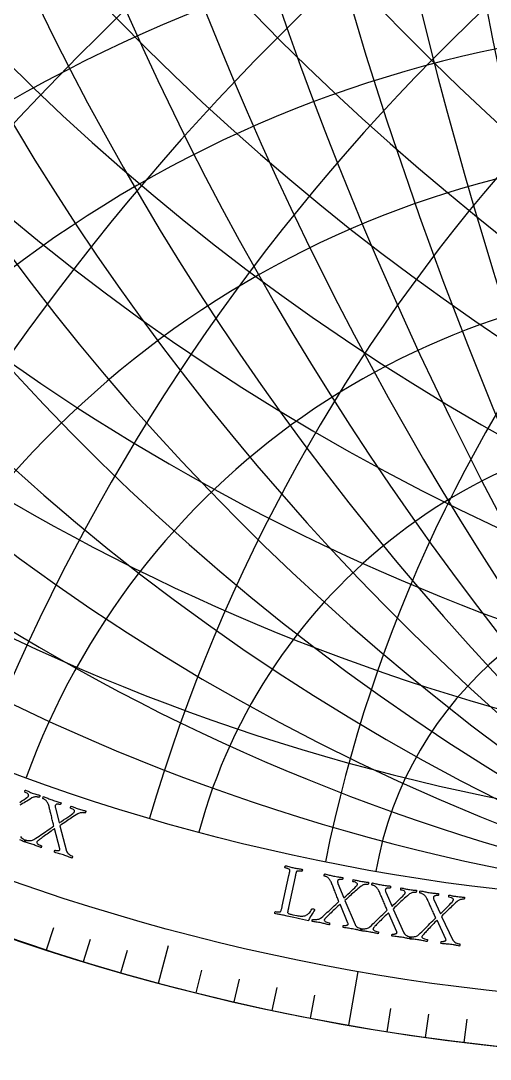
# Model space of a CAD drawing. Header units: millimetres. Extents: x -93 to 93, y -93 to 104.
# Drawn here: x -29.65 to -10.2, y -92.5 to -49.5 of the extents above; entities that cross this region are included whole.
import ezdxf

# ---------------------------------------------------------------- set-up
doc = ezdxf.new("R2010")
doc.units = ezdxf.units.MM
for name, color, linetype in [('CUT_OUTER', 1, 'Continuous'), ('ENGRAVE', 7, 'Continuous'), ('ENGRAVE_FINE', 8, 'Continuous'), ('TEXT', 5, 'Continuous')]:
    doc.layers.add(name, color=color, linetype=linetype)

msp = doc.modelspace()

# ---------------------------------------------------------------- linework, layer by layer
at = {"layer": 'CUT_OUTER'}
msp.add_arc((-0.00016163451268817473, -0.00020839108152426208), 92.4997916090597, 179.65828225975352, 0.2435267392302194, dxfattribs=at)
at = {"layer": 'ENGRAVE'}
for points in [[(-23.9408, -89.3481), (-23.5218, -87.7845)], [(-16.0625, -91.0947), (-15.6689, -88.8629)]]:
    msp.add_lwpolyline(points, dxfattribs=at)
for radius in [92.5, 90.23375, 86.025, 86.025]:
    msp.add_circle((0, 0), radius, dxfattribs=at)
for centre, radius, start, end in [((15.168528515445656, 0), 87.35207428747118, 99.99999983752946, 260.00000016247054), ((31.310539402750127, 0), 91.5458928772404, 109.99999992129074, 250.00000007870926), ((49.66655690703753, -1.624501599083876e-14), 99.33311381407509, 119.99999995038047, 240.00000004961953), ((72.18354577202557, 7.806927275901396e-15), 112.29766206480932, 129.9999999658587, 230.0000000341413), ((102.5206028029169, -0), 133.83114220566696, 139.99999997596137, 220.00000002403863), ((148.99967072111275, 2.109784916152207e-15), 172.05000000000007, 149.99999998346016, 210.00000001653984), ((236.35174500858386, -1.7136434653381925e-14), 251.52027352402956, 159.99999998957287, 200.00000001042713), ((-4.817300315426914e-15, -133.83114220566696), 102.5206028029169, 49.99999997596137, 130.00000002403863), ((-4.7237309006349184e-15, -112.29766206480932), 72.18354577202557, 39.999999965858706, 140.0000000341413), ((-0, -99.33311381407499), 49.66655690703743, 29.99999995038047, 150.00000004961953), ((-0, -91.54589287724038), 31.310539402750102, 19.999999921290737, 160.00000007870926), ((-0, -87.35207428747128), 15.168528515445757, 9.999999837529913, 170.0000001624701)]:
    msp.add_arc(centre, radius, start, end, dxfattribs=at)
at = {"layer": 'ENGRAVE_FINE'}
for points in [[(-28.5841, -87.9727), (-28.2839, -87.049)], [(-27.0444, -88.4582), (-26.7604, -87.5294)], [(-25.4965, -88.9167), (-25.2287, -87.9831)], [(-22.3778, -89.7524), (-22.1428, -88.81)], [(-20.808, -90.1292), (-20.5895, -89.1829)], [(-19.2318, -90.4787), (-19.0299, -89.5286)], [(-17.6498, -90.8005), (-17.4645, -89.8471)], [(-14.4702, -91.3612), (-14.3183, -90.4019)], [(-12.8735, -91.5998), (-12.7383, -90.638)], [(-11.2729, -91.8105), (-11.1545, -90.8465)]]:
    msp.add_lwpolyline(points, dxfattribs=at)
for centre, radius, start, end in [((7.52621227981759, 0), 86.35360152466644, 94.99999967255303, 265.00000032744697), ((23.05032927888738, 0), 89.05963341977744, 104.99999989308458, 255.00000010691542), ((40.114116292783706, 0), 94.91808547874831, 114.99999993856432, 245.00000006143568), ((60.23535347449024, 9.75772329238978e-15), 105.01713399820423, 124.99999995908661, 235.0000000409134), ((86.02499999999996, -1.1723341796468616e-14), 121.65772170314547, 134.99999997135205, 225.00000002864795), ((122.85643227999066, -8.581897466331998e-15), 149.98001059330522, 144.9999999799404, 215.0000000200596), ((184.48120783683476, 3.968188271997002e-15), 203.55249119069367, 154.99999998664111, 205.00000001335889), ((321.0496707211125, 1.2920018870628593e-14), 332.3750768260682, 164.99999999232364, 195.00000000767636), ((-6.897616614894542, -3.0111054971237197), 86.35360152466649, 298.5833330058865, 108.58333366078), ((-13.901640084243787, -6.068662150098609), 87.35207428747132, 303.5833331708634, 103.58333349580312), ((-21.125146129507776, -9.222032361257194), 89.05963341977743, 308.58333322641806, 98.58333344024845), ((6.897616614894488, 3.0111054971236766), 86.35360152466643, 118.58333300588606, 288.58333366078045), ((13.901640084243802, 6.068662150098621), 87.35207428747135, 123.5833331708634, 283.5833334958031), ((21.12514612950774, 9.22203236125717), 89.0596334197774, 128.58333322641806, 278.5833334402489), ((28.695456462856022, 12.526797518899356), 91.54589287724042, 133.58333325462377, 273.58333341204275), ((36.76375110690086, 16.04895418713696), 94.9180854787483, 138.5833332718978, 268.58333339476917), ((45.518363738590764, 19.870718093751716), 99.33311381407516, 143.58333328371396, 263.583333382953), ((55.2044454079305, 24.09910818681059), 105.01713399820419, 148.58333329241964, 258.5833333742469), ((66.15471450018525, 28.87937031206012), 112.29766206480939, 153.5833332991922, 253.58333336747432), ((78.84011867264003, 34.417093321256196), 121.65772170314563, 158.58333330468554, 248.58333336198098), ((93.95799466867241, 41.016694612257176), 133.8311422056669, 163.58333330929486, 243.58333335737166), ((112.59535833364276, 49.15270322460947), 149.9800105933053, 168.5833333132739, 238.58333335339262), ((136.55509121577236, 59.612154281255215), 172.05000000000027, 173.58333331679364, 233.58333334987333), ((169.07318010727076, 73.80769481125694), 203.55249119069325, 178.5833333199746, 228.58333334669192), ((-28.695456462855894, -12.526797518899333), 91.54589287724029, 313.58333325462377, 93.58333341204275), ((-216.61144580020107, -94.5601867434138), 251.52027352402973, 3.5833333229063555, 43.58333334376016), ((-169.07318010727133, -73.80769481125716), 203.55249119069384, 358.5833333199746, 48.583333346691916), ((-136.55509121577225, -59.61215428125522), 172.05000000000015, 353.58333331679364, 53.58333334987333), ((-112.59535833364265, -49.15270322460939), 149.98001059330514, 348.5833333132739, 58.58333335339262), ((-93.95799466867234, -41.01669461225713), 133.83114220566682, 343.58333330929486, 63.58333335737166), ((-78.84011867263983, -34.41709332125613), 121.65772170314541, 338.58333330468554, 68.58333336198143), ((-66.1547145001852, -28.879370312060082), 112.29766206480932, 333.5833332991922, 73.58333336747432), ((-55.204445407930365, -24.099108186810522), 105.01713399820405, 328.58333329241964, 78.58333337424688), ((-45.518363738590594, -19.87071809375166), 99.333113814075, 323.5833332837135, 83.58333338295301), ((-36.7637511069009, -16.04895418713698), 94.91808547874834, 318.5833332718978, 88.58333339476917), ((216.61144580020022, 94.56018674341345), 251.52027352402882, 183.58333332290636, 223.58333334376016), ((294.23532856105226, 128.4463409237675), 332.3750768260687, 188.58333332565712, 218.5833333410094), ((447.12453168464526, 195.18903563692598), 495.3982308124308, 193.58333332828192, 213.5833333383846), ((901.1466799841849, 393.38917677097555), 987.0261819587486, 198.58333333082714, 208.58333333583982), ((-901.1466799841866, -393.3891767709763), 987.0261819587504, 18.583333330827145, 28.583333335839825), ((-447.1245316846461, -195.18903563692638), 495.3982308124318, 13.583333328281924, 33.58333333838459), ((-294.23532856105163, -128.44634092376725), 332.3750768260681, 8.583333325657122, 38.58333334100939), ((132.97743721920935, -304.61482709439184), 321.0496707211129, 98.58333332565712, 128.5833333410094), ((100.62884889351226, -230.5130858844444), 236.3517450085837, 93.58333332290636, 133.58333334376016), ((81.43778070426364, -186.5516136191316), 184.48120783683495, 88.5833333199746, 138.58333334669192), ((68.83418664251226, -157.68023734527978), 148.99967072111264, 83.58333331679364, 143.58333334987333), ((60.00437106553631, -137.45355226620111), 122.85643227999033, 78.5833333132739, 148.58333335339262), ((53.5434921311566, -122.6534511315285), 102.52060280291698, 73.58333330929486, 153.58333335737166), ((48.673120152380925, -111.4967650859517), 86.02500000000002, 68.58333330468554, 158.58333336198143), ((44.92832449919704, -102.91846560708598), 72.18354577202547, 63.58333329919219, 163.58333336747478), ((-4.689336718587456e-15, -121.65772170314565), 86.02500000000015, 44.999999971352054, 135.00000002864795), ((42.0155129456211, -96.24601345049636), 60.23535347449023, 58.58333329241964, 168.58333337424688), ((-0, -105.0171339982043), 60.23535347449031, 34.99999995908661, 145.0000000409134), ((-0, -94.91808547874845), 40.11411629278385, 24.999999938564315, 155.00000006143568), ((-0, -89.05963341977746), 23.050329278887403, 14.999999893084578, 165.00000010691542)]:
    msp.add_arc(centre, radius, start, end, dxfattribs=at)
at = {"layer": 'TEXT'}
for points in [[(-29.6913, -81.8641), (-29.6041, -81.8076), (-29.5237, -81.7549), (-29.4544, -81.7076), (-29.3962, -81.6659), (-29.3492, -81.6298), (-29.3426, -81.6238), (-29.337, -81.6176), (-29.3322, -81.6109), (-29.3284, -81.604), (-29.3254, -81.5976), (-29.3231, -81.5926), (-29.3215, -81.589), (-29.3206, -81.5868), (-29.3189, -81.5753), (-29.3213, -81.5616), (-29.3279, -81.5455), (-29.3385, -81.5271), (-29.357, -81.5073), (-29.3872, -81.4871), (-29.4291, -81.4663), (-29.4827, -81.4451), (-29.4854, -81.4403), (-29.4857, -81.4319), (-29.4838, -81.42), (-29.4795, -81.4046), (-29.4741, -81.3887), (-29.4686, -81.3756), (-29.4631, -81.3652), (-29.4576, -81.3575), (-29.4178, -81.3752), (-29.3802, -81.3917), (-29.345, -81.4073), (-29.312, -81.4218), (-29.2793, -81.4357), (-29.2447, -81.4497), (-29.2083, -81.4637), (-29.17, -81.4777), (-29.1169, -81.4963), (-29.0679, -81.5126), (-29.023, -81.5265), (-28.9821, -81.5381), (-28.945, -81.5482), (-28.9113, -81.5574), (-28.881, -81.5659), (-28.8541, -81.5735), (-28.8539, -81.5815), (-28.8551, -81.5914), (-28.8576, -81.6034), (-28.8614, -81.6175), (-28.8666, -81.6312), (-28.8731, -81.6424), (-28.881, -81.651), (-28.8902, -81.6571), (-28.8983, -81.6548), (-28.9108, -81.6519), (-28.9279, -81.6484), (-28.9495, -81.6444), (-28.9743, -81.641), (-29.001, -81.6395), (-29.0295, -81.6397), (-29.0599, -81.6418), (-29.0912, -81.6465), (-29.1223, -81.6549), (-29.1533, -81.6668), (-29.1842, -81.6823), (-29.2592, -81.7278), (-29.3293, -81.7701), (-29.3944, -81.8091), (-29.4545, -81.845), (-29.5119, -81.8795), (-29.5689, -81.9145), (-29.6256, -81.95), (-29.6819, -81.9861)], [(-29.6538, -83.2844), (-29.6262, -83.3167), (-29.5915, -83.3465), (-29.5535, -83.3731), (-29.5161, -83.3956), (-29.4795, -83.4142), (-29.4435, -83.4288), (-29.4422, -83.4373), (-29.4431, -83.448), (-29.4463, -83.4608), (-29.4517, -83.4757), (-29.4577, -83.49), (-29.4627, -83.5009), (-29.4667, -83.5084), (-29.4697, -83.5126), (-29.5103, -83.495), (-29.548, -83.4787), (-29.5828, -83.4635), (-29.6147, -83.4496), (-29.6469, -83.436), (-29.6826, -83.4217)]]:
    msp.add_lwpolyline(points, dxfattribs=at)
for points in [[(-28.3463, -81.7646), (-28.2948, -81.7821), (-28.2454, -81.7983), (-28.1979, -81.8131), (-28.1525, -81.8266), (-28.1082, -81.8394), (-28.0644, -81.8523), (-28.0209, -81.8652), (-27.9779, -81.8782), (-27.9779, -81.8865), (-27.9796, -81.8975), (-27.9831, -81.9112), (-27.9883, -81.9276), (-27.9943, -81.9429), (-28.0003, -81.9533), (-28.0063, -81.9587), (-28.0121, -81.9592), (-28.0238, -81.9557), (-28.0383, -81.9523), (-28.0557, -81.9489), (-28.076, -81.9456), (-28.0976, -81.9432), (-28.1189, -81.9425), (-28.1401, -81.9435), (-28.161, -81.9463), (-28.18, -81.9518), (-28.1955, -81.9613), (-28.2075, -81.9747), (-28.2159, -81.992), (-28.2198, -82.0103), (-28.2201, -82.0328), (-28.217, -82.0593), (-28.2104, -82.09), (-28.0549, -82.7191), (-27.9616, -82.6546), (-27.8708, -82.592), (-27.7825, -82.5315), (-27.6966, -82.473), (-27.6174, -82.4184), (-27.5492, -82.3695), (-27.4921, -82.3265), (-27.4458, -82.2893), (-27.4394, -82.2832), (-27.4339, -82.2767), (-27.4293, -82.27), (-27.4257, -82.263), (-27.4228, -82.2565), (-27.4206, -82.2515), (-27.4191, -82.2478), (-27.4183, -82.2456), (-27.4169, -82.2341), (-27.4196, -82.2204), (-27.4265, -82.2045), (-27.4375, -82.1864), (-27.4565, -82.167), (-27.4872, -82.1475), (-27.5295, -82.1277), (-27.5836, -82.1077), (-27.5864, -82.1029), (-27.587, -82.0946), (-27.5853, -82.0827), (-27.5814, -82.0671), (-27.5763, -82.0512), (-27.5712, -82.0379), (-27.5659, -82.0274), (-27.5606, -82.0196), (-27.5203, -82.0363), (-27.4824, -82.052), (-27.4468, -82.0667), (-27.4135, -82.0804), (-27.3805, -82.0936), (-27.3456, -82.1068), (-27.3088, -82.12), (-27.2703, -82.1331), (-27.2168, -82.1504), (-27.1674, -82.1655), (-27.1221, -82.1784), (-27.081, -82.1891), (-27.0437, -82.1983), (-27.0098, -82.2067), (-26.9793, -82.2145), (-26.9522, -82.2215), (-26.9518, -82.2295), (-26.9528, -82.2395), (-26.955, -82.2515), (-26.9585, -82.2656), (-26.9634, -82.2795), (-26.9696, -82.2908), (-26.9773, -82.2996), (-26.9864, -82.3059), (-26.9945, -82.3038), (-27.0071, -82.3012), (-27.0243, -82.2981), (-27.046, -82.2946), (-27.0708, -82.2918), (-27.0975, -82.2909), (-27.126, -82.2918), (-27.1564, -82.2945), (-27.1876, -82.3), (-27.2185, -82.3091), (-27.2492, -82.3217), (-27.2797, -82.3379), (-27.3537, -82.3852), (-27.4227, -82.4291), (-27.4869, -82.4696), (-27.5462, -82.5068), (-27.6027, -82.5426), (-27.6589, -82.579), (-27.7147, -82.6158), (-27.7702, -82.6532), (-27.8279, -82.6926), (-27.8906, -82.7358), (-27.9583, -82.7826), (-28.031, -82.833), (-27.7473, -83.8794), (-27.7332, -83.9163), (-27.712, -83.9505), (-27.6836, -83.9821), (-27.6482, -84.0111), (-27.6096, -84.0368), (-27.5718, -84.0585), (-27.5347, -84.0762), (-27.4983, -84.09), (-27.4969, -84.0985), (-27.4976, -84.1092), (-27.5004, -84.122), (-27.5055, -84.1371), (-27.5111, -84.1515), (-27.5158, -84.1625), (-27.5197, -84.1701), (-27.5226, -84.1743), (-27.5636, -84.1577), (-27.6017, -84.1422), (-27.6368, -84.1279), (-27.669, -84.1148), (-27.7015, -84.1019), (-27.7376, -84.0885), (-27.7772, -84.0745), (-27.8203, -84.0599), (-27.8798, -84.0405), (-27.9355, -84.0229), (-27.9875, -84.0072), (-28.0358, -83.9932), (-28.0841, -83.9797), (-28.1365, -83.9649), (-28.1928, -83.949), (-28.2531, -83.932), (-28.2558, -83.9228), (-28.256, -83.9111), (-28.2538, -83.897), (-28.249, -83.8804), (-28.243, -83.8651), (-28.237, -83.8547), (-28.2311, -83.8493), (-28.2251, -83.8488), (-28.2145, -83.8518), (-28.2008, -83.8545), (-28.1839, -83.8571), (-28.1638, -83.8595), (-28.1422, -83.8611), (-28.1208, -83.8611), (-28.0994, -83.8597), (-28.0782, -83.8568), (-28.0592, -83.852), (-28.0443, -83.8446), (-28.0335, -83.8349), (-28.027, -83.8228), (-28.0262, -83.8194), (-28.0257, -83.8153), (-28.0257, -83.8105), (-28.026, -83.8049), (-28.0267, -83.7992), (-28.0277, -83.794), (-28.0292, -83.7893), (-28.031, -83.7851), (-28.243, -82.953), (-28.2912, -82.9859), (-28.3415, -83.0208), (-28.394, -83.0576), (-28.4487, -83.0963), (-28.5041, -83.1358), (-28.5588, -83.1749), (-28.6128, -83.2136), (-28.6661, -83.2519), (-28.7172, -83.2889), (-28.7647, -83.3239), (-28.8087, -83.3568), (-28.8491, -83.3876), (-28.8846, -83.4151), (-28.9139, -83.4381), (-28.9372, -83.4565), (-28.9543, -83.4705), (-28.9571, -83.4732), (-28.9606, -83.4766), (-28.9647, -83.4806), (-28.9694, -83.4852), (-28.9741, -83.4904), (-28.9782, -83.4962), (-28.9817, -83.5026), (-28.9846, -83.5097), (-28.986, -83.5239), (-28.9808, -83.5396), (-28.9691, -83.5571), (-28.9509, -83.5761), (-28.9245, -83.5961), (-28.8882, -83.6165), (-28.842, -83.6371), (-28.7859, -83.658), (-28.7844, -83.6666), (-28.7847, -83.6774), (-28.7868, -83.6906), (-28.7907, -83.706), (-28.7955, -83.7207), (-28.8, -83.7318), (-28.8043, -83.7392), (-28.8085, -83.743), (-28.8479, -83.7262), (-28.8878, -83.7094), (-28.9281, -83.6927), (-28.9689, -83.676), (-29.0097, -83.6597), (-29.0504, -83.644), (-29.0909, -83.629), (-29.1312, -83.6147), (-29.1858, -83.5959), (-29.2365, -83.5791), (-29.2833, -83.5643), (-29.3262, -83.5514), (-29.3676, -83.5395), (-29.4097, -83.5275), (-29.4527, -83.5153), (-29.4965, -83.5031), (-29.4958, -83.4939), (-29.4931, -83.4831), (-29.4885, -83.4707), (-29.4818, -83.4568), (-29.4747, -83.4436), (-29.4689, -83.4335), (-29.4645, -83.4265), (-29.4613, -83.4225), (-29.4521, -83.425), (-29.4362, -83.4284), (-29.4138, -83.4327), (-29.3848, -83.4378), (-29.3516, -83.4425), (-29.3165, -83.4453), (-29.2795, -83.4462), (-29.2406, -83.4453), (-29.2022, -83.4415), (-29.1668, -83.4334), (-29.1343, -83.4212), (-29.1047, -83.4049), (-29.0269, -83.3541), (-28.9527, -83.3052), (-28.8822, -83.2584), (-28.8154, -83.2136), (-28.7505, -83.1696), (-28.6858, -83.1254), (-28.6213, -83.0808), (-28.557, -83.036), (-28.4913, -82.9901), (-28.4229, -82.9425), (-28.3516, -82.8931), (-28.2776, -82.8419), (-28.2854, -82.8077), (-28.2944, -82.7695), (-28.3048, -82.7274), (-28.3165, -82.6812), (-28.3288, -82.6326), (-28.3412, -82.5829), (-28.3535, -82.5322), (-28.3659, -82.4804), (-28.3782, -82.429), (-28.3902, -82.3793), (-28.402, -82.3313), (-28.4135, -82.2851), (-28.4244, -82.2418), (-28.4342, -82.2025), (-28.4429, -82.1674), (-28.4506, -82.1364), (-28.4568, -82.111), (-28.4613, -82.0928), (-28.464, -82.082), (-28.4649, -82.0783), (-28.4753, -82.0339), (-28.4866, -81.9937), (-28.4988, -81.9577), (-28.5118, -81.9261), (-28.5264, -81.8967), (-28.5434, -81.8678), (-28.5628, -81.8392), (-28.5845, -81.8111), (-28.6003, -81.7933), (-28.6178, -81.7766), (-28.6373, -81.7612), (-28.6585, -81.747), (-28.6796, -81.7345), (-28.6984, -81.7243), (-28.7149, -81.7163), (-28.7291, -81.7106), (-28.7335, -81.7066), (-28.7347, -81.6987), (-28.733, -81.6868), (-28.7283, -81.6711), (-28.7219, -81.6551), (-28.715, -81.6425), (-28.7077, -81.6335), (-28.7, -81.6279), (-28.6502, -81.6471), (-28.6042, -81.6652), (-28.562, -81.6822), (-28.5238, -81.6979), (-28.4854, -81.7135), (-28.4431, -81.7298), (-28.3967, -81.7468), (-28.3463, -81.7646)], [(-18.5549, -86.2223), (-18.5556, -86.2258), (-18.5565, -86.23), (-18.5576, -86.235), (-18.5588, -86.2407), (-18.562, -86.2555), (-18.5657, -86.2725), (-18.5698, -86.2915), (-18.5743, -86.3127), (-18.5788, -86.3344), (-18.5827, -86.3553), (-18.586, -86.3754), (-18.5887, -86.3945), (-18.5903, -86.4114), (-18.5904, -86.4246), (-18.5888, -86.4341), (-18.5856, -86.44), (-18.5714, -86.4532), (-18.5551, -86.4646), (-18.5365, -86.4743), (-18.5158, -86.4823), (-18.4907, -86.4897), (-18.4591, -86.498), (-18.4211, -86.507), (-18.3766, -86.5168), (-18.2071, -86.5526), (-18.1626, -86.5606), (-18.1155, -86.5666), (-18.0657, -86.5705), (-18.0133, -86.5723), (-17.9619, -86.5711), (-17.9151, -86.5659), (-17.8729, -86.5567), (-17.8353, -86.5436), (-17.8036, -86.5273), (-17.772, -86.507), (-17.7406, -86.4827), (-17.7094, -86.4543), (-17.6784, -86.4207), (-17.6475, -86.3806), (-17.6166, -86.3342), (-17.5859, -86.2813), (-17.5793, -86.2742), (-17.5693, -86.2703), (-17.5559, -86.2694), (-17.5392, -86.2716), (-17.5141, -86.2779), (-17.494, -86.2856), (-17.479, -86.2946), (-17.4692, -86.305), (-17.5038, -86.3629), (-17.5398, -86.4225), (-17.5772, -86.4839), (-17.616, -86.5469), (-17.6528, -86.6088), (-17.6842, -86.6665), (-17.7101, -86.7202), (-17.7306, -86.7698), (-17.8524, -86.7444), (-17.9736, -86.7182), (-18.0942, -86.6911), (-18.2142, -86.6631), (-18.3379, -86.6343), (-18.4693, -86.6043), (-18.6086, -86.5733), (-18.7558, -86.5411), (-18.8069, -86.5303), (-18.8554, -86.5207), (-18.9014, -86.5122), (-18.9447, -86.5048), (-18.9872, -86.4976), (-19.0302, -86.4896), (-19.0739, -86.4809), (-19.1182, -86.4714), (-19.1219, -86.463), (-19.1234, -86.4526), (-19.1226, -86.4404), (-19.1196, -86.4262), (-19.1152, -86.4123), (-19.1103, -86.401), (-19.105, -86.3921), (-19.0993, -86.3857), (-19.0881, -86.3879), (-19.0729, -86.3904), (-19.0537, -86.3931), (-19.0306, -86.3961), (-19.0057, -86.3987), (-18.9811, -86.4002), (-18.9569, -86.4006), (-18.9331, -86.3999), (-18.912, -86.3979), (-18.896, -86.3944), (-18.8851, -86.3893), (-18.8793, -86.3828), (-18.8695, -86.3643), (-18.8605, -86.3428), (-18.8523, -86.3183), (-18.8448, -86.2909), (-18.8376, -86.2614), (-18.8304, -86.2307), (-18.8231, -86.1988), (-18.8158, -86.1658), (-18.5371, -84.8893), (-18.5299, -84.8561), (-18.5232, -84.8238), (-18.5168, -84.7925), (-18.5109, -84.762), (-18.5061, -84.7333), (-18.5032, -84.7071), (-18.5023, -84.6836), (-18.5034, -84.6626), (-18.5055, -84.6531), (-18.5131, -84.6436), (-18.5259, -84.6342), (-18.5441, -84.6248), (-18.5653, -84.6157), (-18.5871, -84.607), (-18.6097, -84.5987), (-18.633, -84.5909), (-18.6547, -84.584), (-18.6729, -84.5785), (-18.6874, -84.5744), (-18.6982, -84.5717), (-18.7007, -84.5635), (-18.7017, -84.5532), (-18.7012, -84.5409), (-18.6993, -84.5265), (-18.6961, -84.5124), (-18.6917, -84.5009), (-18.6861, -84.4921), (-18.6793, -84.486), (-18.6347, -84.4975), (-18.5905, -84.5092), (-18.5467, -84.5209), (-18.5034, -84.5327), (-18.4604, -84.5442), (-18.4176, -84.5551), (-18.375, -84.5652), (-18.3327, -84.5747), (-18.2893, -84.5838), (-18.2462, -84.5922), (-18.2037, -84.5999), (-18.1615, -84.6068), (-18.1191, -84.6136), (-18.0759, -84.6208), (-18.0317, -84.6283), (-17.9866, -84.6362), (-17.9829, -84.6446), (-17.9815, -84.6549), (-17.9822, -84.6671), (-17.9851, -84.6813), (-17.9894, -84.6952), (-17.9941, -84.7066), (-17.9992, -84.7156), (-18.0048, -84.722), (-18.0158, -84.7199), (-18.0307, -84.7177), (-18.0495, -84.7152), (-18.0722, -84.7124), (-18.0965, -84.71), (-18.1202, -84.7082), (-18.1432, -84.7072), (-18.1656, -84.7069), (-18.1856, -84.708), (-18.2013, -84.7112), (-18.2127, -84.7166), (-18.2198, -84.7241), (-18.2274, -84.7397), (-18.2346, -84.7578), (-18.2413, -84.7783), (-18.2475, -84.8014), (-18.2536, -84.8264), (-18.2597, -84.8525), (-18.2659, -84.8798), (-18.2721, -84.9083), (-18.2731, -84.9129), (-18.2741, -84.9175), (-18.2751, -84.9221), (-18.2761, -84.9267), (-18.2771, -84.9313), (-18.278, -84.9359), (-18.279, -84.9405), (-18.28, -84.9451)], [(-16.6847, -84.9152), (-16.6313, -84.9254), (-16.5801, -84.9345), (-16.5311, -84.9425), (-16.4841, -84.9496), (-16.4385, -84.9561), (-16.3933, -84.9627), (-16.3485, -84.9695), (-16.3041, -84.9763), (-16.3029, -84.9845), (-16.3031, -84.9957), (-16.3046, -85.0097), (-16.3075, -85.0267), (-16.3114, -85.0427), (-16.3159, -85.0538), (-16.321, -85.06), (-16.3267, -85.0613), (-16.3387, -85.0595), (-16.3536, -85.0581), (-16.3713, -85.0572), (-16.3918, -85.0568), (-16.4135, -85.0574), (-16.4348, -85.0596), (-16.4556, -85.0636), (-16.4759, -85.0692), (-16.494, -85.0774), (-16.508, -85.0889), (-16.518, -85.1039), (-16.5239, -85.1222), (-16.5252, -85.1409), (-16.5224, -85.1631), (-16.5156, -85.189), (-16.5048, -85.2184), (-16.2632, -85.8198), (-16.1798, -85.7429), (-16.0986, -85.6683), (-16.0196, -85.5961), (-15.9427, -85.5262), (-15.8719, -85.4611), (-15.8112, -85.4032), (-15.7606, -85.3526), (-15.72, -85.3093), (-15.7145, -85.3024), (-15.7099, -85.2953), (-15.7063, -85.288), (-15.7037, -85.2805), (-15.7017, -85.2737), (-15.7003, -85.2684), (-15.6993, -85.2646), (-15.6987, -85.2623), (-15.699, -85.2507), (-15.7036, -85.2375), (-15.7126, -85.2227), (-15.7261, -85.2063), (-15.7475, -85.1897), (-15.7806, -85.1747), (-15.8254, -85.161), (-15.8817, -85.1487), (-15.8851, -85.1444), (-15.8868, -85.1362), (-15.8868, -85.1241), (-15.8851, -85.1082), (-15.8824, -85.0917), (-15.8791, -85.0779), (-15.8753, -85.0667), (-15.8711, -85.0583), (-15.829, -85.0692), (-15.7893, -85.0795), (-15.7519, -85.0891), (-15.7171, -85.098), (-15.6825, -85.1065), (-15.6461, -85.1147), (-15.6079, -85.1226), (-15.5679, -85.1302), (-15.5125, -85.1399), (-15.4614, -85.148), (-15.4148, -85.1545), (-15.3727, -85.1593), (-15.3344, -85.1632), (-15.2996, -85.1669), (-15.2684, -85.1703), (-15.2406, -85.1735), (-15.2391, -85.1813), (-15.2387, -85.1913), (-15.2392, -85.2036), (-15.2407, -85.218), (-15.2436, -85.2324), (-15.2482, -85.2445), (-15.2545, -85.2543), (-15.2626, -85.2618), (-15.271, -85.2608), (-15.2839, -85.26), (-15.3013, -85.2594), (-15.3232, -85.2589), (-15.3482, -85.2596), (-15.3748, -85.2624), (-15.4029, -85.2673), (-15.4326, -85.2742), (-15.4627, -85.284), (-15.4921, -85.2973), (-15.5207, -85.3141), (-15.5487, -85.3344), (-15.6153, -85.3915), (-15.6776, -85.4445), (-15.7355, -85.4936), (-15.789, -85.5387), (-15.8401, -85.5821), (-15.8907, -85.6259), (-15.9408, -85.6701), (-15.9905, -85.7148), (-16.0421, -85.762), (-16.0982, -85.8134), (-16.1588, -85.8692), (-16.2237, -85.9293), (-15.7971, -86.926), (-15.778, -86.9605), (-15.7522, -86.9914), (-15.7197, -87.0188), (-15.6806, -87.0426), (-15.6388, -87.0626), (-15.5983, -87.0789), (-15.5591, -87.0912), (-15.5212, -87.0998), (-15.5186, -87.108), (-15.5178, -87.1187), (-15.5188, -87.1318), (-15.5217, -87.1474), (-15.5253, -87.1625), (-15.5285, -87.1741), (-15.5312, -87.1821), (-15.5335, -87.1867), (-15.5764, -87.176), (-15.6163, -87.1659), (-15.6531, -87.1567), (-15.6868, -87.1481), (-15.7208, -87.1399), (-15.7583, -87.1316), (-15.7995, -87.1233), (-15.8442, -87.1149), (-15.9059, -87.1039), (-15.9635, -87.0943), (-16.0172, -87.0859), (-16.0669, -87.0788), (-16.1167, -87.0721), (-16.1705, -87.0648), (-16.2285, -87.0569), (-16.2906, -87.0484), (-16.2946, -87.0397), (-16.2964, -87.0282), (-16.2962, -87.0139), (-16.2938, -86.9968), (-16.29, -86.9808), (-16.2855, -86.9697), (-16.2803, -86.9635), (-16.2745, -86.9622), (-16.2636, -86.9636), (-16.2496, -86.9644), (-16.2325, -86.9646), (-16.2123, -86.9642), (-16.1907, -86.9628), (-16.1695, -86.9599), (-16.1485, -86.9555), (-16.1279, -86.9497), (-16.1097, -86.9422), (-16.096, -86.9329), (-16.0867, -86.9217), (-16.0819, -86.9088), (-16.0816, -86.9054), (-16.0817, -86.9013), (-16.0823, -86.8965), (-16.0834, -86.891), (-16.0849, -86.8854), (-16.0867, -86.8804), (-16.0887, -86.876), (-16.0911, -86.872), (-16.4169, -86.0776), (-16.4601, -86.1169), (-16.5051, -86.1584), (-16.552, -86.2022), (-16.6007, -86.2481), (-16.6501, -86.2949), (-16.6988, -86.3413), (-16.7468, -86.3871), (-16.7943, -86.4325), (-16.8397, -86.4763), (-16.8819, -86.5175), (-16.9209, -86.5562), (-16.9566, -86.5923), (-16.9879, -86.6245), (-17.0138, -86.6514), (-17.0343, -86.6729), (-17.0493, -86.6891), (-17.0517, -86.6922), (-17.0546, -86.696), (-17.0581, -86.7005), (-17.0622, -86.7057), (-17.0661, -86.7115), (-17.0694, -86.7179), (-17.0719, -86.7247), (-17.0738, -86.7322), (-17.0732, -86.7464), (-17.0659, -86.7613), (-17.0519, -86.7769), (-17.0312, -86.7932), (-17.0023, -86.8094), (-16.9635, -86.8244), (-16.9149, -86.8384), (-16.8564, -86.8513), (-16.8537, -86.8596), (-16.8525, -86.8704), (-16.8527, -86.8837), (-16.8545, -86.8995), (-16.8572, -86.9148), (-16.8601, -86.9263), (-16.8634, -86.9343), (-16.8669, -86.9386), (-16.9083, -86.9275), (-16.9501, -86.9164), (-16.9924, -86.9055), (-17.0351, -86.8946), (-17.0778, -86.8841), (-17.1202, -86.8743), (-17.1624, -86.8651), (-17.2043, -86.8565), (-17.261, -86.8455), (-17.3136, -86.836), (-17.362, -86.8278), (-17.4063, -86.821), (-17.4489, -86.815), (-17.4923, -86.8089), (-17.5365, -86.8029), (-17.5816, -86.7969), (-17.5822, -86.7877), (-17.5811, -86.7766), (-17.5782, -86.7637), (-17.5735, -86.749), (-17.5683, -86.7349), (-17.564, -86.7241), (-17.5606, -86.7165), (-17.558, -86.7122), (-17.5485, -86.7134), (-17.5324, -86.7145), (-17.5096, -86.7157), (-17.4802, -86.7167), (-17.4466, -86.7167), (-17.4114, -86.7145), (-17.3747, -86.7103), (-17.3363, -86.704), (-17.2988, -86.6949), (-17.2648, -86.682), (-17.2343, -86.6654), (-17.2074, -86.6451), (-17.1373, -86.5839), (-17.0707, -86.5252), (-17.0074, -86.469), (-16.9475, -86.4153), (-16.8894, -86.3628), (-16.8315, -86.3099), (-16.7738, -86.2568), (-16.7163, -86.2035), (-16.6577, -86.1489), (-16.5965, -86.0922), (-16.5328, -86.0334), (-16.4667, -85.9724), (-16.4791, -85.9396), (-16.4934, -85.903), (-16.5096, -85.8628), (-16.5276, -85.8187), (-16.5465, -85.7723), (-16.5657, -85.7248), (-16.585, -85.6763), (-16.6045, -85.6267), (-16.6238, -85.5775), (-16.6426, -85.53), (-16.6609, -85.4841), (-16.6788, -85.4399), (-16.6956, -85.3985), (-16.7107, -85.3611), (-16.7243, -85.3275), (-16.7362, -85.2978), (-16.7459, -85.2735), (-16.7529, -85.2562), (-16.757, -85.2458), (-16.7584, -85.2423), (-16.775, -85.1998), (-16.7918, -85.1615), (-16.8088, -85.1276), (-16.8261, -85.0981), (-16.8447, -85.071), (-16.8655, -85.0448), (-16.8887, -85.0192), (-16.9141, -84.9944), (-16.9322, -84.9789), (-16.9519, -84.9649), (-16.9733, -84.9523), (-16.9964, -84.9412), (-17.019, -84.9318), (-17.039, -84.9243), (-17.0565, -84.9187), (-17.0713, -84.915), (-17.0762, -84.9116), (-17.0786, -84.904), (-17.0785, -84.892), (-17.076, -84.8757), (-17.0719, -84.859), (-17.0668, -84.8456), (-17.0609, -84.8356), (-17.0541, -84.829), (-17.002, -84.8411), (-16.9539, -84.8527), (-16.9098, -84.8636), (-16.8697, -84.8738), (-16.8296, -84.8839), (-16.7854, -84.8941), (-16.7371, -84.9046), (-16.6847, -84.9152)], [(-14.7085, -85.2797), (-14.6549, -85.2886), (-14.6035, -85.2966), (-14.5543, -85.3035), (-14.5072, -85.3094), (-14.4614, -85.3149), (-14.4161, -85.3205), (-14.3711, -85.3262), (-14.3266, -85.332), (-14.3252, -85.3402), (-14.3252, -85.3513), (-14.3264, -85.3654), (-14.3288, -85.3824), (-14.3323, -85.3985), (-14.3365, -85.4097), (-14.3415, -85.4161), (-14.3472, -85.4175), (-14.3593, -85.4159), (-14.3742, -85.4149), (-14.3919, -85.4144), (-14.4124, -85.4144), (-14.4341, -85.4155), (-14.4553, -85.4183), (-14.476, -85.4228), (-14.4962, -85.4289), (-14.5141, -85.4374), (-14.5279, -85.4493), (-14.5375, -85.4645), (-14.543, -85.4829), (-14.5438, -85.5016), (-14.5405, -85.5238), (-14.5331, -85.5495), (-14.5216, -85.5787), (-14.2661, -86.1743), (-14.1846, -86.0954), (-14.1051, -86.019), (-14.0278, -85.9449), (-13.9525, -85.8733), (-13.8832, -85.8066), (-13.8239, -85.7473), (-13.7744, -85.6956), (-13.7349, -85.6513), (-13.7295, -85.6443), (-13.7252, -85.637), (-13.7217, -85.6297), (-13.7192, -85.6221), (-13.7175, -85.6153), (-13.7161, -85.6099), (-13.7152, -85.6061), (-13.7147, -85.6038), (-13.7152, -85.5922), (-13.7202, -85.5791), (-13.7296, -85.5645), (-13.7434, -85.5484), (-13.7652, -85.5324), (-13.7987, -85.5181), (-13.8437, -85.5055), (-13.9003, -85.4945), (-13.9038, -85.4903), (-13.9057, -85.4821), (-13.906, -85.4701), (-13.9047, -85.4541), (-13.9023, -85.4376), (-13.8993, -85.4236), (-13.8958, -85.4124), (-13.8918, -85.4038), (-13.8494, -85.4138), (-13.8095, -85.4231), (-13.772, -85.4319), (-13.7369, -85.44), (-13.7021, -85.4477), (-13.6655, -85.455), (-13.6272, -85.462), (-13.587, -85.4687), (-13.5314, -85.4772), (-13.4802, -85.4841), (-13.4334, -85.4894), (-13.3911, -85.4933), (-13.3528, -85.4963), (-13.318, -85.4992), (-13.2866, -85.5019), (-13.2588, -85.5044), (-13.2571, -85.5122), (-13.2564, -85.5222), (-13.2567, -85.5345), (-13.2579, -85.5489), (-13.2604, -85.5634), (-13.2647, -85.5756), (-13.2709, -85.5856), (-13.2788, -85.5933), (-13.2871, -85.5924), (-13.3, -85.5919), (-13.3175, -85.5917), (-13.3394, -85.5917), (-13.3644, -85.593), (-13.3909, -85.5964), (-13.4189, -85.6019), (-13.4484, -85.6096), (-13.4783, -85.62), (-13.5073, -85.634), (-13.5356, -85.6514), (-13.563, -85.6724), (-13.6284, -85.731), (-13.6894, -85.7855), (-13.7462, -85.836), (-13.7986, -85.8823), (-13.8486, -85.9268), (-13.8982, -85.9718), (-13.9473, -86.0172), (-13.9959, -86.063), (-14.0464, -86.1113), (-14.1013, -86.1641), (-14.1605, -86.2212), (-14.2241, -86.2828), (-13.7744, -87.2694), (-13.7545, -87.3034), (-13.728, -87.3338), (-13.6949, -87.3604), (-13.6553, -87.3832), (-13.613, -87.4023), (-13.5722, -87.4176), (-13.5327, -87.429), (-13.4946, -87.4367), (-13.4918, -87.4449), (-13.4907, -87.4555), (-13.4915, -87.4687), (-13.494, -87.4843), (-13.4972, -87.4995), (-13.5001, -87.5111), (-13.5027, -87.5193), (-13.5049, -87.5239), (-13.5481, -87.5141), (-13.5881, -87.505), (-13.6251, -87.4966), (-13.659, -87.4889), (-13.6932, -87.4814), (-13.7309, -87.474), (-13.7723, -87.4666), (-13.8172, -87.4593), (-13.879, -87.4498), (-13.9369, -87.4415), (-13.9908, -87.4343), (-14.0406, -87.4284), (-14.0905, -87.4229), (-14.1446, -87.4168), (-14.2027, -87.4103), (-14.265, -87.4032), (-14.2692, -87.3946), (-14.2713, -87.3831), (-14.2713, -87.3688), (-14.2693, -87.3517), (-14.2659, -87.3356), (-14.2617, -87.3244), (-14.2567, -87.3181), (-14.2508, -87.3166), (-14.24, -87.3178), (-14.226, -87.3183), (-14.2089, -87.3181), (-14.1887, -87.3172), (-14.1671, -87.3153), (-14.1459, -87.3119), (-14.1251, -87.307), (-14.1046, -87.3007), (-14.0866, -87.2928), (-14.0731, -87.2832), (-14.0641, -87.2718), (-14.0596, -87.2588), (-14.0593, -87.2553), (-14.0596, -87.2512), (-14.0603, -87.2465), (-14.0615, -87.241), (-14.0631, -87.2355), (-14.065, -87.2305), (-14.0672, -87.2261), (-14.0696, -87.2222), (-14.4138, -86.4356), (-14.456, -86.4759), (-14.5001, -86.5184), (-14.5459, -86.5632), (-14.5936, -86.6103), (-14.6418, -86.6583), (-14.6894, -86.7057), (-14.7364, -86.7527), (-14.7828, -86.7991), (-14.8272, -86.844), (-14.8685, -86.8862), (-14.9065, -86.9258), (-14.9414, -86.9627), (-14.9719, -86.9956), (-14.9972, -87.023), (-15.0172, -87.045), (-15.0318, -87.0616), (-15.0341, -87.0648), (-15.037, -87.0686), (-15.0404, -87.0732), (-15.0443, -87.0785), (-15.0481, -87.0844), (-15.0512, -87.0908), (-15.0536, -87.0978), (-15.0553, -87.1052), (-15.0543, -87.1194), (-15.0467, -87.1341), (-15.0324, -87.1494), (-15.0113, -87.1653), (-14.982, -87.1807), (-14.9429, -87.1949), (-14.8939, -87.2078), (-14.8352, -87.2193), (-14.8323, -87.2275), (-14.8308, -87.2383), (-14.8308, -87.2516), (-14.8322, -87.2674), (-14.8345, -87.2827), (-14.8372, -87.2944), (-14.8402, -87.3024), (-14.8437, -87.3068), (-14.8853, -87.2966), (-14.9274, -87.2866), (-14.9699, -87.2766), (-15.0128, -87.2667), (-15.0558, -87.2573), (-15.0984, -87.2484), (-15.1408, -87.2402), (-15.1829, -87.2325), (-15.2399, -87.2229), (-15.2926, -87.2146), (-15.3412, -87.2075), (-15.3856, -87.2018), (-15.4284, -87.1967), (-15.4719, -87.1917), (-15.5163, -87.1867), (-15.5615, -87.1817), (-15.5623, -87.1725), (-15.5614, -87.1614), (-15.5588, -87.1485), (-15.5545, -87.1336), (-15.5496, -87.1195), (-15.5456, -87.1086), (-15.5423, -87.1009), (-15.5398, -87.0965), (-15.5303, -87.0975), (-15.5142, -87.0983), (-15.4914, -87.0988), (-15.4619, -87.0992), (-15.4284, -87.0984), (-15.3933, -87.0954), (-15.3566, -87.0904), (-15.3183, -87.0832), (-15.2811, -87.0731), (-15.2474, -87.0595), (-15.2174, -87.0422), (-15.1908, -87.0213), (-15.1222, -86.9585), (-15.057, -86.8983), (-14.995, -86.8406), (-14.9364, -86.7855), (-14.8795, -86.7316), (-14.8228, -86.6775), (-14.7664, -86.623), (-14.7102, -86.5684), (-14.6528, -86.5124), (-14.593, -86.4543), (-14.5307, -86.394), (-14.466, -86.3315), (-14.4792, -86.2991), (-14.4943, -86.2629), (-14.5114, -86.2229), (-14.5304, -86.1793), (-14.5505, -86.1334), (-14.5707, -86.0863), (-14.5911, -86.0383), (-14.6118, -85.9892), (-14.6322, -85.9404), (-14.6521, -85.8933), (-14.6715, -85.8479), (-14.6904, -85.8042), (-14.7081, -85.7632), (-14.7242, -85.7261), (-14.7385, -85.6928), (-14.7511, -85.6634), (-14.7614, -85.6394), (-14.7687, -85.6222), (-14.7731, -85.6119), (-14.7746, -85.6085), (-14.7922, -85.5663), (-14.8098, -85.5285), (-14.8276, -85.495), (-14.8456, -85.4658), (-14.8648, -85.4392), (-14.8863, -85.4134), (-14.91, -85.3884), (-14.936, -85.3642), (-14.9545, -85.3491), (-14.9745, -85.3356), (-14.9962, -85.3235), (-15.0195, -85.313), (-15.0423, -85.3041), (-15.0625, -85.297), (-15.0801, -85.2918), (-15.095, -85.2885), (-15.1, -85.2852), (-15.1025, -85.2776), (-15.1027, -85.2657), (-15.1006, -85.2493), (-15.0969, -85.2325), (-15.0921, -85.219), (-15.0864, -85.2089), (-15.0798, -85.2021), (-15.0274, -85.213), (-14.9791, -85.2234), (-14.9348, -85.2333), (-14.8944, -85.2427), (-14.8541, -85.2518), (-14.8097, -85.261), (-14.7611, -85.2703), (-14.7085, -85.2797)], [(-12.7244, -85.5982), (-12.6706, -85.6059), (-12.619, -85.6126), (-12.5696, -85.6184), (-12.5224, -85.6233), (-12.4766, -85.6277), (-12.4311, -85.6322), (-12.386, -85.6369), (-12.3414, -85.6416), (-12.3398, -85.6498), (-12.3395, -85.6609), (-12.3403, -85.675), (-12.3424, -85.6921), (-12.3455, -85.7083), (-12.3495, -85.7196), (-12.3543, -85.726), (-12.36, -85.7276), (-12.3721, -85.7263), (-12.387, -85.7257), (-12.4047, -85.7256), (-12.4252, -85.7261), (-12.4469, -85.7277), (-12.468, -85.7309), (-12.4886, -85.7359), (-12.5087, -85.7424), (-12.5264, -85.7514), (-12.5398, -85.7636), (-12.5491, -85.779), (-12.5542, -85.7975), (-12.5546, -85.8163), (-12.5508, -85.8384), (-12.5428, -85.8639), (-12.5306, -85.8928), (-12.2613, -86.4823), (-12.1816, -86.4016), (-12.104, -86.3233), (-12.0284, -86.2475), (-11.9548, -86.1741), (-11.8871, -86.1058), (-11.8291, -86.0452), (-11.7809, -85.9923), (-11.7424, -85.9472), (-11.7372, -85.94), (-11.733, -85.9326), (-11.7297, -85.9252), (-11.7274, -85.9176), (-11.7258, -85.9107), (-11.7246, -85.9053), (-11.7238, -85.9015), (-11.7234, -85.8992), (-11.7241, -85.8876), (-11.7294, -85.8746), (-11.7391, -85.8603), (-11.7533, -85.8445), (-11.7755, -85.829), (-11.8092, -85.8155), (-11.8545, -85.8039), (-11.9114, -85.7942), (-11.915, -85.7901), (-11.9171, -85.782), (-11.9177, -85.7699), (-11.9167, -85.7539), (-11.9147, -85.7373), (-11.9121, -85.7234), (-11.9089, -85.712), (-11.905, -85.7034), (-11.8624, -85.7124), (-11.8223, -85.7208), (-11.7846, -85.7286), (-11.7493, -85.7359), (-11.7144, -85.7428), (-11.6776, -85.7493), (-11.6391, -85.7554), (-11.5988, -85.7612), (-11.543, -85.7683), (-11.4916, -85.774), (-11.4448, -85.7783), (-11.4024, -85.7812), (-11.364, -85.7833), (-11.3291, -85.7854), (-11.2977, -85.7873), (-11.2698, -85.7892), (-11.268, -85.797), (-11.2671, -85.807), (-11.267, -85.8192), (-11.2679, -85.8337), (-11.2701, -85.8482), (-11.2741, -85.8605), (-11.28, -85.8706), (-11.2878, -85.8785), (-11.2961, -85.8779), (-11.309, -85.8777), (-11.3265, -85.8778), (-11.3484, -85.8784), (-11.3734, -85.8802), (-11.3998, -85.8842), (-11.4276, -85.8904), (-11.457, -85.8988), (-11.4866, -85.9099), (-11.5153, -85.9245), (-11.5431, -85.9426), (-11.5701, -85.9642), (-11.6341, -86.0243), (-11.6938, -86.0803), (-11.7494, -86.132), (-11.8007, -86.1795), (-11.8497, -86.2252), (-11.8982, -86.2713), (-11.9462, -86.3178), (-11.9938, -86.3648), (-12.0432, -86.4143), (-12.0968, -86.4683), (-12.1547, -86.5268), (-12.2168, -86.5898), (-11.7444, -87.5657), (-11.7237, -87.5993), (-11.6965, -87.629), (-11.6628, -87.6548), (-11.6226, -87.6767), (-11.5799, -87.6948), (-11.5387, -87.7091), (-11.499, -87.7197), (-11.4607, -87.7265), (-11.4577, -87.7346), (-11.4564, -87.7452), (-11.4568, -87.7584), (-11.459, -87.7741), (-11.4619, -87.7893), (-11.4645, -87.801), (-11.4669, -87.8092), (-11.469, -87.8139), (-11.5124, -87.8051), (-11.5526, -87.797), (-11.5898, -87.7894), (-11.6239, -87.7824), (-11.6582, -87.7758), (-11.6961, -87.7693), (-11.7376, -87.7628), (-11.7827, -87.7565), (-11.8447, -87.7485), (-11.9028, -87.7415), (-11.9568, -87.7356), (-12.0068, -87.7309), (-12.0568, -87.7265), (-12.111, -87.7217), (-12.1692, -87.7165), (-12.2317, -87.7109), (-12.236, -87.7024), (-12.2384, -87.691), (-12.2388, -87.6767), (-12.2372, -87.6595), (-12.2342, -87.6433), (-12.2302, -87.632), (-12.2253, -87.6256), (-12.2195, -87.624), (-12.2086, -87.6249), (-12.1946, -87.6251), (-12.1776, -87.6245), (-12.1574, -87.6231), (-12.1359, -87.6207), (-12.1148, -87.6168), (-12.094, -87.6115), (-12.0737, -87.6047), (-12.0559, -87.5964), (-12.0426, -87.5864), (-12.0339, -87.5749), (-12.0297, -87.5617), (-12.0295, -87.5583), (-12.0298, -87.5542), (-12.0307, -87.5494), (-12.032, -87.544), (-12.0337, -87.5385), (-12.0357, -87.5336), (-12.038, -87.5292), (-12.0406, -87.5254), (-12.4029, -86.7469), (-12.4442, -86.7882), (-12.4872, -86.8318), (-12.532, -86.8777), (-12.5786, -86.9258), (-12.6257, -86.9749), (-12.6722, -87.0234), (-12.7181, -87.0715), (-12.7634, -87.119), (-12.8068, -87.1649), (-12.847, -87.208), (-12.8841, -87.2485), (-12.9181, -87.2862), (-12.9479, -87.3198), (-12.9725, -87.3478), (-12.992, -87.3703), (-13.0062, -87.3872), (-13.0085, -87.3904), (-13.0112, -87.3943), (-13.0145, -87.399), (-13.0183, -87.4044), (-13.022, -87.4103), (-13.0249, -87.4168), (-13.0272, -87.4238), (-13.0287, -87.4313), (-13.0274, -87.4455), (-13.0194, -87.46), (-13.0047, -87.475), (-12.9833, -87.4903), (-12.9537, -87.5051), (-12.9142, -87.5184), (-12.865, -87.5301), (-12.806, -87.5402), (-12.8029, -87.5484), (-12.8012, -87.5591), (-12.8008, -87.5724), (-12.8019, -87.5883), (-12.8038, -87.6037), (-12.8062, -87.6154), (-12.8091, -87.6235), (-12.8124, -87.6279), (-12.8543, -87.6187), (-12.8966, -87.6096), (-12.9393, -87.6007), (-12.9824, -87.5918), (-13.0256, -87.5833), (-13.0685, -87.5755), (-13.1111, -87.5682), (-13.1533, -87.5616), (-13.2105, -87.5533), (-13.2634, -87.5461), (-13.3121, -87.5402), (-13.3567, -87.5355), (-13.3995, -87.5315), (-13.4432, -87.5274), (-13.4877, -87.5235), (-13.5329, -87.5195), (-13.534, -87.5104), (-13.5334, -87.4993), (-13.5311, -87.4862), (-13.5271, -87.4713), (-13.5226, -87.4571), (-13.5188, -87.446), (-13.5157, -87.4383), (-13.5133, -87.4338), (-13.5038, -87.4346), (-13.4876, -87.435), (-13.4648, -87.4351), (-13.4353, -87.4347), (-13.4018, -87.4331), (-13.3668, -87.4294), (-13.3302, -87.4235), (-13.2922, -87.4154), (-13.2552, -87.4045), (-13.2218, -87.39), (-13.1922, -87.372), (-13.1661, -87.3505), (-13.099, -87.2862), (-13.0352, -87.2244), (-12.9746, -87.1654), (-12.9172, -87.109), (-12.8616, -87.0538), (-12.8062, -86.9983), (-12.7511, -86.9426), (-12.6961, -86.8866), (-12.6401, -86.8294), (-12.5816, -86.7699), (-12.5208, -86.7081), (-12.4575, -86.6442), (-12.4715, -86.612), (-12.4874, -86.5761), (-12.5054, -86.5367), (-12.5254, -86.4935), (-12.5466, -86.448), (-12.5679, -86.4015), (-12.5894, -86.3539), (-12.6112, -86.3053), (-12.6328, -86.257), (-12.6538, -86.2104), (-12.6742, -86.1654), (-12.6941, -86.1221), (-12.7128, -86.0816), (-12.7297, -86.0448), (-12.7448, -86.0119), (-12.7581, -85.9828), (-12.7689, -85.959), (-12.7766, -85.9421), (-12.7813, -85.9319), (-12.7828, -85.9285), (-12.8013, -85.8867), (-12.8199, -85.8493), (-12.8385, -85.8162), (-12.8571, -85.7875), (-12.8769, -85.7614), (-12.899, -85.7361), (-12.9233, -85.7116), (-12.9499, -85.688), (-12.9687, -85.6734), (-12.989, -85.6603), (-13.011, -85.6487), (-13.0345, -85.6387), (-13.0575, -85.6304), (-13.0779, -85.6238), (-13.0956, -85.619), (-13.1106, -85.616), (-13.1156, -85.6129), (-13.1183, -85.6053), (-13.1188, -85.5933), (-13.1171, -85.577), (-13.1137, -85.5601), (-13.1093, -85.5465), (-13.1038, -85.5362), (-13.0973, -85.5293), (-13.0447, -85.539), (-12.9962, -85.5483), (-12.9516, -85.5571), (-12.9111, -85.5655), (-12.8706, -85.5737), (-12.8259, -85.5819), (-12.7772, -85.5901), (-12.7244, -85.5982)]]:
    msp.add_lwpolyline(points, close=True, dxfattribs=at)

doc.saveas('drawing.dxf')
